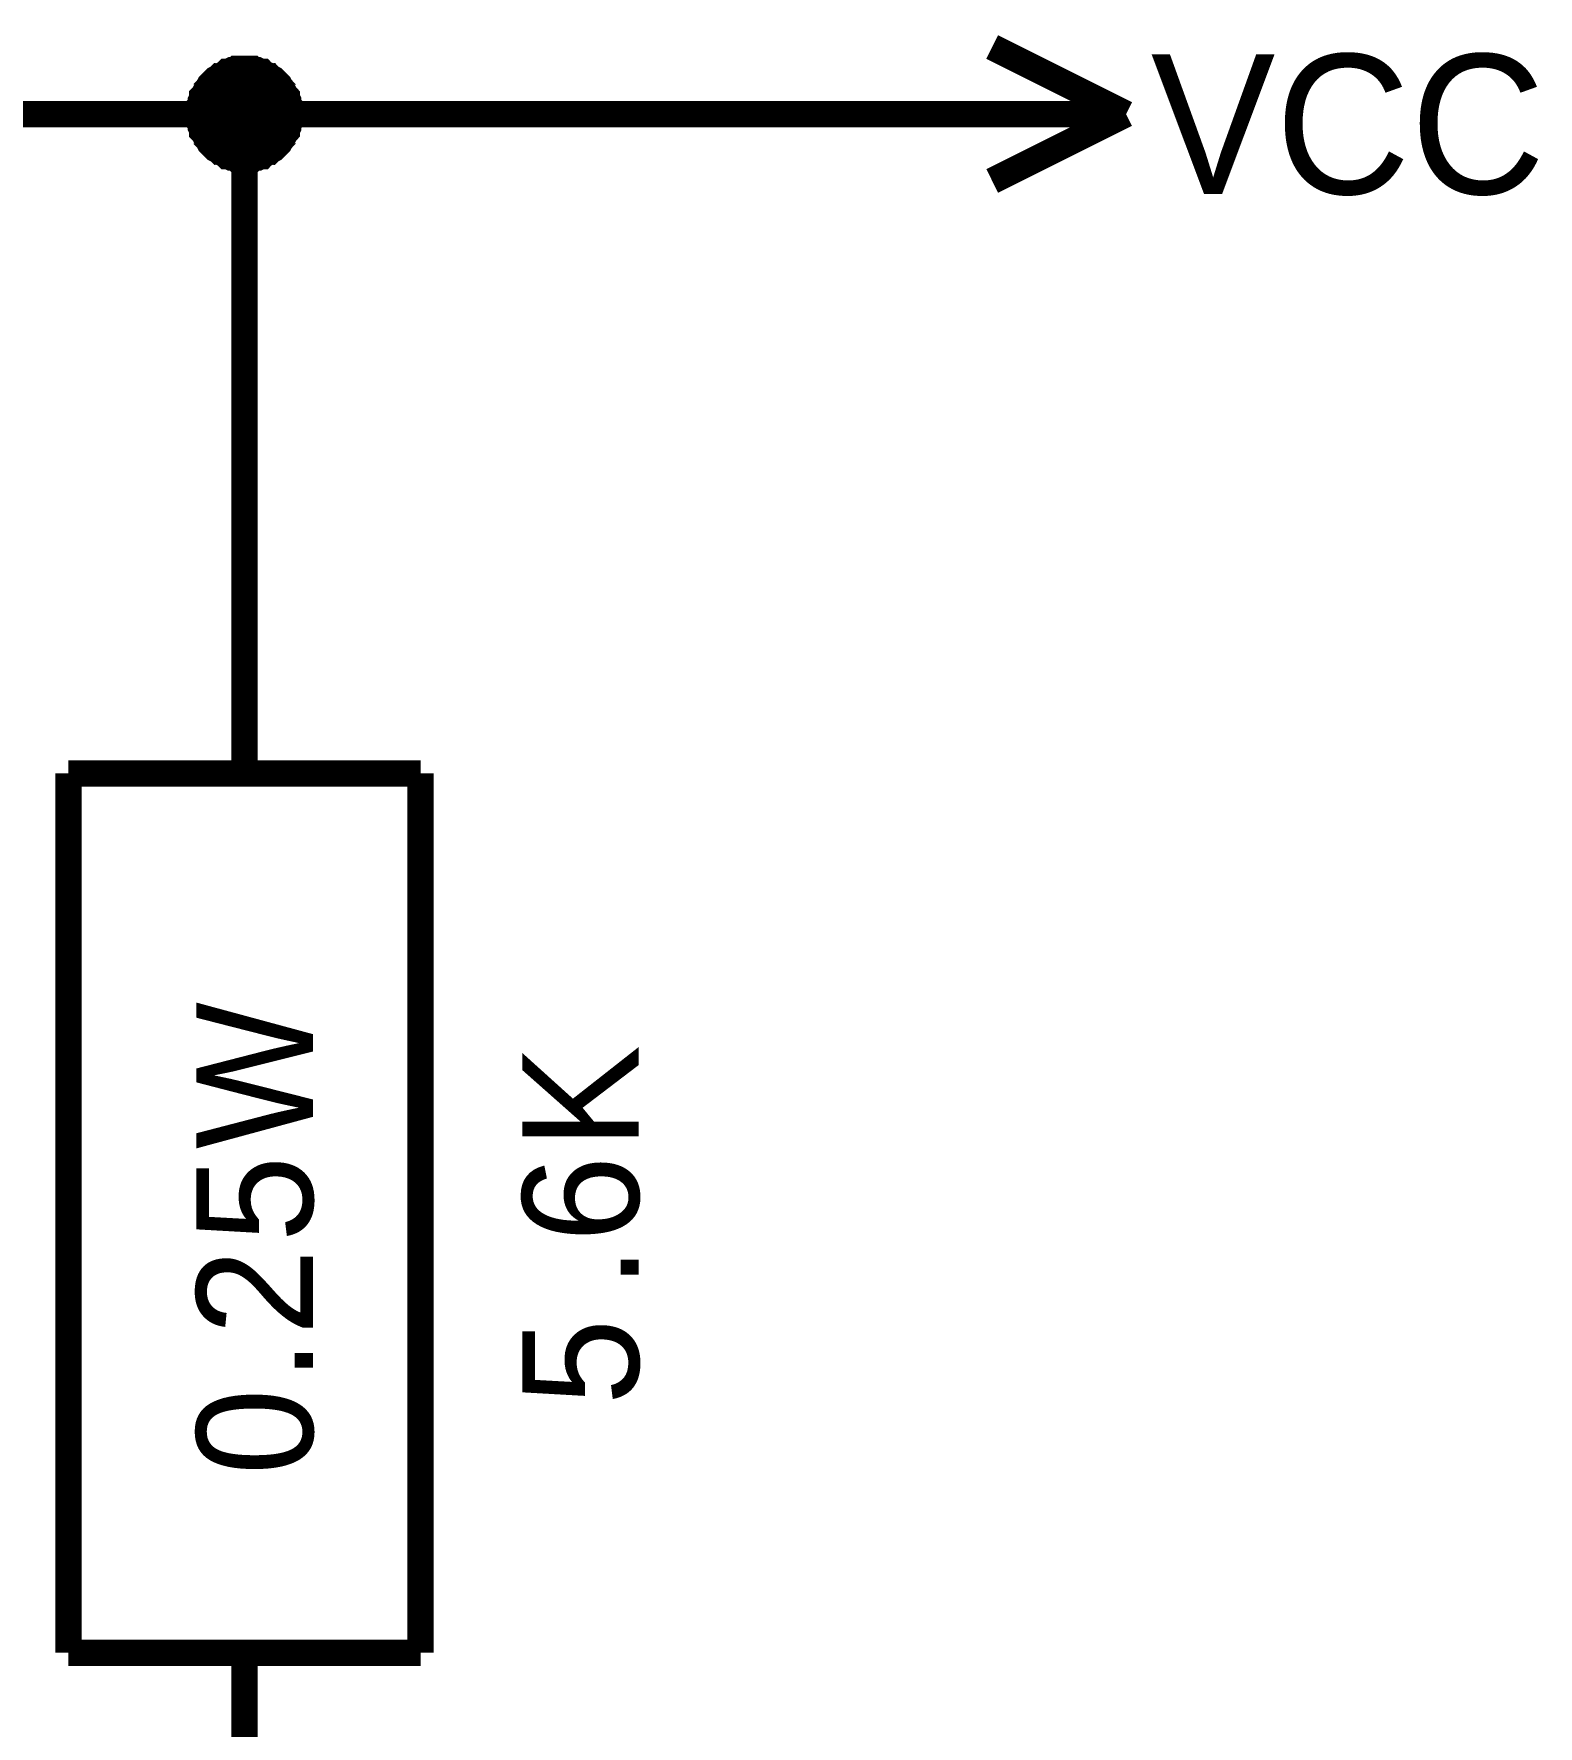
# Model space of a CAD drawing. Header units: millimetres. Extents: x 0 to 420, y 0 to 297.
# Drawn here: x 167.63 to 184.75, y 139.15 to 158.4 of the extents above; entities that cross this region are included whole.
import ezdxf

# ---------------------------------------------------------------- set-up
doc = ezdxf.new("R2010")
doc.units = ezdxf.units.MM
doc.layers.add('Sheet', color=255, linetype='Continuous')

msp = doc.modelspace()

# ---------------------------------------------------------------- linework, layer by layer
at = {"layer": 'Sheet'}
for points, const_width in [([(180.059, 157.491), (178.536, 158.253)], 0.3), ([(169.516, 157.491), (169.516, 157.525), (169.516, 157.541), (169.516, 157.574), (169.533, 157.591), (169.533, 157.624), (169.533, 157.64), (169.549, 157.674), (169.549, 157.69), (169.566, 157.707), (169.582, 157.74), (169.599, 157.756), (169.599, 157.773), (169.615, 157.79), (169.632, 157.823), (169.648, 157.839), (169.665, 157.856), (169.682, 157.872), (169.698, 157.889), (169.731, 157.905), (169.748, 157.922), (169.764, 157.922), (169.781, 157.939), (169.814, 157.955), (169.831, 157.972), (169.847, 157.972), (169.88, 157.988), (169.897, 157.988), (169.93, 157.988), (169.946, 158.005), (169.98, 158.005), (169.996, 158.005), (170.029, 158.005)], 0.3), ([(169.516, 157.491), (169.516, 157.525), (169.516, 157.541), (169.516, 157.574), (169.533, 157.591), (169.533, 157.624), (169.533, 157.64), (169.549, 157.674), (169.549, 157.69), (169.566, 157.707), (169.582, 157.74), (169.599, 157.756), (169.599, 157.773), (169.615, 157.79), (169.632, 157.823), (169.648, 157.839), (169.665, 157.856), (169.682, 157.872), (169.698, 157.889), (169.731, 157.905), (169.748, 157.922), (169.764, 157.922), (169.781, 157.939), (169.814, 157.955), (169.831, 157.972), (169.847, 157.972), (169.88, 157.988), (169.897, 157.988), (169.93, 157.988), (169.946, 158.005), (169.98, 158.005), (169.996, 158.005), (170.029, 158.005)], 0.3), ([(169.516, 157.491), (169.516, 157.525), (169.516, 157.541), (169.516, 157.574), (169.533, 157.591), (169.533, 157.624), (169.533, 157.64), (169.549, 157.674), (169.549, 157.69), (169.566, 157.707), (169.582, 157.74), (169.599, 157.756), (169.599, 157.773), (169.615, 157.79), (169.632, 157.823), (169.648, 157.839), (169.665, 157.856), (169.682, 157.872), (169.698, 157.889), (169.731, 157.905), (169.748, 157.922), (169.764, 157.922), (169.781, 157.939), (169.814, 157.955), (169.831, 157.972), (169.847, 157.972), (169.88, 157.988), (169.897, 157.988), (169.93, 157.988), (169.946, 158.005), (169.98, 158.005), (169.996, 158.005), (170.029, 158.005)], 0.3), ([(169.516, 157.491), (169.516, 157.525), (169.516, 157.541), (169.516, 157.574), (169.533, 157.591), (169.533, 157.624), (169.533, 157.64), (169.549, 157.674), (169.549, 157.69), (169.566, 157.707), (169.582, 157.74), (169.599, 157.756), (169.599, 157.773), (169.615, 157.79), (169.632, 157.823), (169.648, 157.839), (169.665, 157.856), (169.682, 157.872), (169.698, 157.889), (169.731, 157.905), (169.748, 157.922), (169.764, 157.922), (169.781, 157.939), (169.814, 157.955), (169.831, 157.972), (169.847, 157.972), (169.88, 157.988), (169.897, 157.988), (169.93, 157.988), (169.946, 158.005), (169.98, 158.005), (169.996, 158.005), (170.029, 158.005)], 0.3), ([(169.516, 157.491), (169.516, 157.525), (169.516, 157.541), (169.516, 157.574), (169.533, 157.591), (169.533, 157.624), (169.533, 157.64), (169.549, 157.674), (169.549, 157.69), (169.566, 157.707), (169.582, 157.74), (169.599, 157.756), (169.599, 157.773), (169.615, 157.79), (169.632, 157.823), (169.648, 157.839), (169.665, 157.856), (169.682, 157.872), (169.698, 157.889), (169.731, 157.905), (169.748, 157.922), (169.764, 157.922), (169.781, 157.939), (169.814, 157.955), (169.831, 157.972), (169.847, 157.972), (169.88, 157.988), (169.897, 157.988), (169.93, 157.988), (169.946, 158.005), (169.98, 158.005), (169.996, 158.005), (170.029, 158.005)], 0.0991), ([(169.516, 157.491), (169.516, 157.525), (169.516, 157.541), (169.516, 157.574), (169.533, 157.591), (169.533, 157.624), (169.533, 157.64), (169.549, 157.674), (169.549, 157.69), (169.566, 157.707), (169.582, 157.74), (169.599, 157.756), (169.599, 157.773), (169.615, 157.79), (169.632, 157.823), (169.648, 157.839), (169.665, 157.856), (169.682, 157.872), (169.698, 157.889), (169.731, 157.905), (169.748, 157.922), (169.764, 157.922), (169.781, 157.939), (169.814, 157.955), (169.831, 157.972), (169.847, 157.972), (169.88, 157.988), (169.897, 157.988), (169.93, 157.988), (169.946, 158.005), (169.98, 158.005), (169.996, 158.005), (170.029, 158.005)], 0.0991), ([(169.516, 157.491), (169.516, 157.525), (169.516, 157.541), (169.516, 157.574), (169.533, 157.591), (169.533, 157.624), (169.533, 157.64), (169.549, 157.674), (169.549, 157.69), (169.566, 157.707), (169.582, 157.74), (169.599, 157.756), (169.599, 157.773), (169.615, 157.79), (169.632, 157.823), (169.648, 157.839), (169.665, 157.856), (169.682, 157.872), (169.698, 157.889), (169.731, 157.905), (169.748, 157.922), (169.764, 157.922), (169.781, 157.939), (169.814, 157.955), (169.831, 157.972), (169.847, 157.972), (169.88, 157.988), (169.897, 157.988), (169.93, 157.988), (169.946, 158.005), (169.98, 158.005), (169.996, 158.005), (170.029, 158.005)], 0.0991), ([(169.516, 157.491), (169.516, 157.525), (169.516, 157.541), (169.516, 157.574), (169.533, 157.591), (169.533, 157.624), (169.533, 157.64), (169.549, 157.674), (169.549, 157.69), (169.566, 157.707), (169.582, 157.74), (169.599, 157.756), (169.599, 157.773), (169.615, 157.79), (169.632, 157.823), (169.648, 157.839), (169.665, 157.856), (169.682, 157.872), (169.698, 157.889), (169.731, 157.905), (169.748, 157.922), (169.764, 157.922), (169.781, 157.939), (169.814, 157.955), (169.831, 157.972), (169.847, 157.972), (169.88, 157.988), (169.897, 157.988), (169.93, 157.988), (169.946, 158.005), (169.98, 158.005), (169.996, 158.005), (170.029, 158.005)], 0.0991), ([(170.029, 158.005), (170.029, 158.005)], 0.3), ([(170.029, 158.005), (170.062, 158.005), (170.079, 158.005), (170.112, 158.005), (170.128, 157.988), (170.162, 157.988), (170.178, 157.988), (170.211, 157.972), (170.228, 157.972), (170.244, 157.955), (170.277, 157.939), (170.294, 157.922), (170.311, 157.922), (170.327, 157.905), (170.36, 157.889), (170.377, 157.872), (170.393, 157.856), (170.41, 157.839), (170.426, 157.823), (170.443, 157.79), (170.459, 157.773), (170.459, 157.756), (170.476, 157.74), (170.493, 157.707), (170.509, 157.69), (170.509, 157.674), (170.526, 157.64), (170.526, 157.624), (170.526, 157.591), (170.542, 157.574), (170.542, 157.541), (170.542, 157.525), (170.542, 157.491)], 0.3), ([(170.029, 158.005), (170.029, 158.005)], 0.3), ([(170.029, 158.005), (170.062, 158.005), (170.079, 158.005), (170.112, 158.005), (170.128, 157.988), (170.162, 157.988), (170.178, 157.988), (170.211, 157.972), (170.228, 157.972), (170.244, 157.955), (170.277, 157.939), (170.294, 157.922), (170.311, 157.922), (170.327, 157.905), (170.36, 157.889), (170.377, 157.872), (170.393, 157.856), (170.41, 157.839), (170.426, 157.823), (170.443, 157.79), (170.459, 157.773), (170.459, 157.756), (170.476, 157.74), (170.493, 157.707), (170.509, 157.69), (170.509, 157.674), (170.526, 157.64), (170.526, 157.624), (170.526, 157.591), (170.542, 157.574), (170.542, 157.541), (170.542, 157.525), (170.542, 157.491)], 0.3), ([(170.029, 158.005), (170.029, 158.005)], 0.3), ([(170.029, 158.005), (170.062, 158.005), (170.079, 158.005), (170.112, 158.005), (170.128, 157.988), (170.162, 157.988), (170.178, 157.988), (170.211, 157.972), (170.228, 157.972), (170.244, 157.955), (170.277, 157.939), (170.294, 157.922), (170.311, 157.922), (170.327, 157.905), (170.36, 157.889), (170.377, 157.872), (170.393, 157.856), (170.41, 157.839), (170.426, 157.823), (170.443, 157.79), (170.459, 157.773), (170.459, 157.756), (170.476, 157.74), (170.493, 157.707), (170.509, 157.69), (170.509, 157.674), (170.526, 157.64), (170.526, 157.624), (170.526, 157.591), (170.542, 157.574), (170.542, 157.541), (170.542, 157.525), (170.542, 157.491)], 0.3), ([(170.029, 158.005), (170.029, 158.005)], 0.3), ([(170.029, 158.005), (170.062, 158.005), (170.079, 158.005), (170.112, 158.005), (170.128, 157.988), (170.162, 157.988), (170.178, 157.988), (170.211, 157.972), (170.228, 157.972), (170.244, 157.955), (170.277, 157.939), (170.294, 157.922), (170.311, 157.922), (170.327, 157.905), (170.36, 157.889), (170.377, 157.872), (170.393, 157.856), (170.41, 157.839), (170.426, 157.823), (170.443, 157.79), (170.459, 157.773), (170.459, 157.756), (170.476, 157.74), (170.493, 157.707), (170.509, 157.69), (170.509, 157.674), (170.526, 157.64), (170.526, 157.624), (170.526, 157.591), (170.542, 157.574), (170.542, 157.541), (170.542, 157.525), (170.542, 157.491)], 0.3), ([(170.029, 158.005), (170.029, 158.005)], 0.0991), ([(170.029, 158.005), (170.062, 158.005), (170.079, 158.005), (170.112, 158.005), (170.128, 157.988), (170.162, 157.988), (170.178, 157.988), (170.211, 157.972), (170.228, 157.972), (170.244, 157.955), (170.277, 157.939), (170.294, 157.922), (170.311, 157.922), (170.327, 157.905), (170.36, 157.889), (170.377, 157.872), (170.393, 157.856), (170.41, 157.839), (170.426, 157.823), (170.443, 157.79), (170.459, 157.773), (170.459, 157.756), (170.476, 157.74), (170.493, 157.707), (170.509, 157.69), (170.509, 157.674), (170.526, 157.64), (170.526, 157.624), (170.526, 157.591), (170.542, 157.574), (170.542, 157.541), (170.542, 157.525), (170.542, 157.491)], 0.0991), ([(170.029, 158.005), (170.029, 158.005)], 0.0991), ([(170.029, 158.005), (170.062, 158.005), (170.079, 158.005), (170.112, 158.005), (170.128, 157.988), (170.162, 157.988), (170.178, 157.988), (170.211, 157.972), (170.228, 157.972), (170.244, 157.955), (170.277, 157.939), (170.294, 157.922), (170.311, 157.922), (170.327, 157.905), (170.36, 157.889), (170.377, 157.872), (170.393, 157.856), (170.41, 157.839), (170.426, 157.823), (170.443, 157.79), (170.459, 157.773), (170.459, 157.756), (170.476, 157.74), (170.493, 157.707), (170.509, 157.69), (170.509, 157.674), (170.526, 157.64), (170.526, 157.624), (170.526, 157.591), (170.542, 157.574), (170.542, 157.541), (170.542, 157.525), (170.542, 157.491)], 0.0991), ([(170.029, 158.005), (170.029, 158.005)], 0.0991), ([(170.029, 158.005), (170.062, 158.005), (170.079, 158.005), (170.112, 158.005), (170.128, 157.988), (170.162, 157.988), (170.178, 157.988), (170.211, 157.972), (170.228, 157.972), (170.244, 157.955), (170.277, 157.939), (170.294, 157.922), (170.311, 157.922), (170.327, 157.905), (170.36, 157.889), (170.377, 157.872), (170.393, 157.856), (170.41, 157.839), (170.426, 157.823), (170.443, 157.79), (170.459, 157.773), (170.459, 157.756), (170.476, 157.74), (170.493, 157.707), (170.509, 157.69), (170.509, 157.674), (170.526, 157.64), (170.526, 157.624), (170.526, 157.591), (170.542, 157.574), (170.542, 157.541), (170.542, 157.525), (170.542, 157.491)], 0.0991), ([(170.029, 158.005), (170.029, 158.005)], 0.0991), ([(170.029, 158.005), (170.062, 158.005), (170.079, 158.005), (170.112, 158.005), (170.128, 157.988), (170.162, 157.988), (170.178, 157.988), (170.211, 157.972), (170.228, 157.972), (170.244, 157.955), (170.277, 157.939), (170.294, 157.922), (170.311, 157.922), (170.327, 157.905), (170.36, 157.889), (170.377, 157.872), (170.393, 157.856), (170.41, 157.839), (170.426, 157.823), (170.443, 157.79), (170.459, 157.773), (170.459, 157.756), (170.476, 157.74), (170.493, 157.707), (170.509, 157.69), (170.509, 157.674), (170.526, 157.64), (170.526, 157.624), (170.526, 157.591), (170.542, 157.574), (170.542, 157.541), (170.542, 157.525), (170.542, 157.491)], 0.0991), ([(157.533, 152.491), (157.533, 157.491), (170.029, 157.491), (177.527, 157.491)], 0.3), ([(170.029, 156.978), (169.996, 156.978), (169.98, 156.978), (169.946, 156.978), (169.93, 156.995), (169.897, 156.995), (169.88, 156.995), (169.847, 157.011), (169.831, 157.011), (169.814, 157.028), (169.781, 157.044), (169.764, 157.061), (169.748, 157.061), (169.731, 157.077), (169.698, 157.094), (169.682, 157.111), (169.665, 157.127), (169.648, 157.144), (169.632, 157.16), (169.615, 157.193), (169.599, 157.21), (169.599, 157.227), (169.582, 157.243), (169.566, 157.276), (169.549, 157.293), (169.549, 157.309), (169.533, 157.342), (169.533, 157.359), (169.533, 157.392), (169.516, 157.409), (169.516, 157.442), (169.516, 157.458), (169.516, 157.491)], 0.3), ([(169.516, 157.491), (169.516, 157.491)], 0.3), ([(170.029, 156.978), (169.996, 156.978), (169.98, 156.978), (169.946, 156.978), (169.93, 156.995), (169.897, 156.995), (169.88, 156.995), (169.847, 157.011), (169.831, 157.011), (169.814, 157.028), (169.781, 157.044), (169.764, 157.061), (169.748, 157.061), (169.731, 157.077), (169.698, 157.094), (169.682, 157.111), (169.665, 157.127), (169.648, 157.144), (169.632, 157.16), (169.615, 157.193), (169.599, 157.21), (169.599, 157.227), (169.582, 157.243), (169.566, 157.276), (169.549, 157.293), (169.549, 157.309), (169.533, 157.342), (169.533, 157.359), (169.533, 157.392), (169.516, 157.409), (169.516, 157.442), (169.516, 157.458), (169.516, 157.491)], 0.3), ([(169.516, 157.491), (169.516, 157.491)], 0.3), ([(170.029, 156.978), (169.996, 156.978), (169.98, 156.978), (169.946, 156.978), (169.93, 156.995), (169.897, 156.995), (169.88, 156.995), (169.847, 157.011), (169.831, 157.011), (169.814, 157.028), (169.781, 157.044), (169.764, 157.061), (169.748, 157.061), (169.731, 157.077), (169.698, 157.094), (169.682, 157.111), (169.665, 157.127), (169.648, 157.144), (169.632, 157.16), (169.615, 157.193), (169.599, 157.21), (169.599, 157.227), (169.582, 157.243), (169.566, 157.276), (169.549, 157.293), (169.549, 157.309), (169.533, 157.342), (169.533, 157.359), (169.533, 157.392), (169.516, 157.409), (169.516, 157.442), (169.516, 157.458), (169.516, 157.491)], 0.3), ([(169.516, 157.491), (169.516, 157.491)], 0.3), ([(170.029, 156.978), (169.996, 156.978), (169.98, 156.978), (169.946, 156.978), (169.93, 156.995), (169.897, 156.995), (169.88, 156.995), (169.847, 157.011), (169.831, 157.011), (169.814, 157.028), (169.781, 157.044), (169.764, 157.061), (169.748, 157.061), (169.731, 157.077), (169.698, 157.094), (169.682, 157.111), (169.665, 157.127), (169.648, 157.144), (169.632, 157.16), (169.615, 157.193), (169.599, 157.21), (169.599, 157.227), (169.582, 157.243), (169.566, 157.276), (169.549, 157.293), (169.549, 157.309), (169.533, 157.342), (169.533, 157.359), (169.533, 157.392), (169.516, 157.409), (169.516, 157.442), (169.516, 157.458), (169.516, 157.491)], 0.3), ([(169.516, 157.491), (169.516, 157.491)], 0.3), ([(170.029, 156.978), (169.996, 156.978), (169.98, 156.978), (169.946, 156.978), (169.93, 156.995), (169.897, 156.995), (169.88, 156.995), (169.847, 157.011), (169.831, 157.011), (169.814, 157.028), (169.781, 157.044), (169.764, 157.061), (169.748, 157.061), (169.731, 157.077), (169.698, 157.094), (169.682, 157.111), (169.665, 157.127), (169.648, 157.144), (169.632, 157.16), (169.615, 157.193), (169.599, 157.21), (169.599, 157.227), (169.582, 157.243), (169.566, 157.276), (169.549, 157.293), (169.549, 157.309), (169.533, 157.342), (169.533, 157.359), (169.533, 157.392), (169.516, 157.409), (169.516, 157.442), (169.516, 157.458), (169.516, 157.491)], 0.0991), ([(169.516, 157.491), (169.516, 157.491)], 0.0991), ([(170.029, 156.978), (169.996, 156.978), (169.98, 156.978), (169.946, 156.978), (169.93, 156.995), (169.897, 156.995), (169.88, 156.995), (169.847, 157.011), (169.831, 157.011), (169.814, 157.028), (169.781, 157.044), (169.764, 157.061), (169.748, 157.061), (169.731, 157.077), (169.698, 157.094), (169.682, 157.111), (169.665, 157.127), (169.648, 157.144), (169.632, 157.16), (169.615, 157.193), (169.599, 157.21), (169.599, 157.227), (169.582, 157.243), (169.566, 157.276), (169.549, 157.293), (169.549, 157.309), (169.533, 157.342), (169.533, 157.359), (169.533, 157.392), (169.516, 157.409), (169.516, 157.442), (169.516, 157.458), (169.516, 157.491)], 0.0991), ([(169.516, 157.491), (169.516, 157.491)], 0.0991), ([(170.029, 156.978), (169.996, 156.978), (169.98, 156.978), (169.946, 156.978), (169.93, 156.995), (169.897, 156.995), (169.88, 156.995), (169.847, 157.011), (169.831, 157.011), (169.814, 157.028), (169.781, 157.044), (169.764, 157.061), (169.748, 157.061), (169.731, 157.077), (169.698, 157.094), (169.682, 157.111), (169.665, 157.127), (169.648, 157.144), (169.632, 157.16), (169.615, 157.193), (169.599, 157.21), (169.599, 157.227), (169.582, 157.243), (169.566, 157.276), (169.549, 157.293), (169.549, 157.309), (169.533, 157.342), (169.533, 157.359), (169.533, 157.392), (169.516, 157.409), (169.516, 157.442), (169.516, 157.458), (169.516, 157.491)], 0.0991), ([(169.516, 157.491), (169.516, 157.491)], 0.0991), ([(170.029, 156.978), (169.996, 156.978), (169.98, 156.978), (169.946, 156.978), (169.93, 156.995), (169.897, 156.995), (169.88, 156.995), (169.847, 157.011), (169.831, 157.011), (169.814, 157.028), (169.781, 157.044), (169.764, 157.061), (169.748, 157.061), (169.731, 157.077), (169.698, 157.094), (169.682, 157.111), (169.665, 157.127), (169.648, 157.144), (169.632, 157.16), (169.615, 157.193), (169.599, 157.21), (169.599, 157.227), (169.582, 157.243), (169.566, 157.276), (169.549, 157.293), (169.549, 157.309), (169.533, 157.342), (169.533, 157.359), (169.533, 157.392), (169.516, 157.409), (169.516, 157.442), (169.516, 157.458), (169.516, 157.491)], 0.0991), ([(169.516, 157.491), (169.516, 157.491)], 0.0991), ([(170.029, 152.491), (170.029, 157.491)], 0.3), ([(170.542, 157.491), (170.542, 157.458), (170.542, 157.442), (170.542, 157.409), (170.526, 157.392), (170.526, 157.359), (170.526, 157.342), (170.509, 157.309), (170.509, 157.293), (170.493, 157.276), (170.476, 157.243), (170.459, 157.227), (170.459, 157.21), (170.443, 157.193), (170.426, 157.16), (170.41, 157.144), (170.393, 157.127), (170.377, 157.111), (170.36, 157.094), (170.327, 157.077), (170.311, 157.061), (170.294, 157.061), (170.277, 157.044), (170.244, 157.028), (170.228, 157.011), (170.211, 157.011), (170.178, 156.995), (170.162, 156.995), (170.128, 156.995), (170.112, 156.978), (170.079, 156.978), (170.062, 156.978), (170.029, 156.978)], 0.3), ([(170.542, 157.491), (170.542, 157.458), (170.542, 157.442), (170.542, 157.409), (170.526, 157.392), (170.526, 157.359), (170.526, 157.342), (170.509, 157.309), (170.509, 157.293), (170.493, 157.276), (170.476, 157.243), (170.459, 157.227), (170.459, 157.21), (170.443, 157.193), (170.426, 157.16), (170.41, 157.144), (170.393, 157.127), (170.377, 157.111), (170.36, 157.094), (170.327, 157.077), (170.311, 157.061), (170.294, 157.061), (170.277, 157.044), (170.244, 157.028), (170.228, 157.011), (170.211, 157.011), (170.178, 156.995), (170.162, 156.995), (170.128, 156.995), (170.112, 156.978), (170.079, 156.978), (170.062, 156.978), (170.029, 156.978)], 0.3), ([(170.542, 157.491), (170.542, 157.458), (170.542, 157.442), (170.542, 157.409), (170.526, 157.392), (170.526, 157.359), (170.526, 157.342), (170.509, 157.309), (170.509, 157.293), (170.493, 157.276), (170.476, 157.243), (170.459, 157.227), (170.459, 157.21), (170.443, 157.193), (170.426, 157.16), (170.41, 157.144), (170.393, 157.127), (170.377, 157.111), (170.36, 157.094), (170.327, 157.077), (170.311, 157.061), (170.294, 157.061), (170.277, 157.044), (170.244, 157.028), (170.228, 157.011), (170.211, 157.011), (170.178, 156.995), (170.162, 156.995), (170.128, 156.995), (170.112, 156.978), (170.079, 156.978), (170.062, 156.978), (170.029, 156.978)], 0.3), ([(170.542, 157.491), (170.542, 157.458), (170.542, 157.442), (170.542, 157.409), (170.526, 157.392), (170.526, 157.359), (170.526, 157.342), (170.509, 157.309), (170.509, 157.293), (170.493, 157.276), (170.476, 157.243), (170.459, 157.227), (170.459, 157.21), (170.443, 157.193), (170.426, 157.16), (170.41, 157.144), (170.393, 157.127), (170.377, 157.111), (170.36, 157.094), (170.327, 157.077), (170.311, 157.061), (170.294, 157.061), (170.277, 157.044), (170.244, 157.028), (170.228, 157.011), (170.211, 157.011), (170.178, 156.995), (170.162, 156.995), (170.128, 156.995), (170.112, 156.978), (170.079, 156.978), (170.062, 156.978), (170.029, 156.978)], 0.3), ([(170.542, 157.491), (170.542, 157.458), (170.542, 157.442), (170.542, 157.409), (170.526, 157.392), (170.526, 157.359), (170.526, 157.342), (170.509, 157.309), (170.509, 157.293), (170.493, 157.276), (170.476, 157.243), (170.459, 157.227), (170.459, 157.21), (170.443, 157.193), (170.426, 157.16), (170.41, 157.144), (170.393, 157.127), (170.377, 157.111), (170.36, 157.094), (170.327, 157.077), (170.311, 157.061), (170.294, 157.061), (170.277, 157.044), (170.244, 157.028), (170.228, 157.011), (170.211, 157.011), (170.178, 156.995), (170.162, 156.995), (170.128, 156.995), (170.112, 156.978), (170.079, 156.978), (170.062, 156.978), (170.029, 156.978)], 0.0991), ([(170.542, 157.491), (170.542, 157.458), (170.542, 157.442), (170.542, 157.409), (170.526, 157.392), (170.526, 157.359), (170.526, 157.342), (170.509, 157.309), (170.509, 157.293), (170.493, 157.276), (170.476, 157.243), (170.459, 157.227), (170.459, 157.21), (170.443, 157.193), (170.426, 157.16), (170.41, 157.144), (170.393, 157.127), (170.377, 157.111), (170.36, 157.094), (170.327, 157.077), (170.311, 157.061), (170.294, 157.061), (170.277, 157.044), (170.244, 157.028), (170.228, 157.011), (170.211, 157.011), (170.178, 156.995), (170.162, 156.995), (170.128, 156.995), (170.112, 156.978), (170.079, 156.978), (170.062, 156.978), (170.029, 156.978)], 0.0991), ([(170.542, 157.491), (170.542, 157.458), (170.542, 157.442), (170.542, 157.409), (170.526, 157.392), (170.526, 157.359), (170.526, 157.342), (170.509, 157.309), (170.509, 157.293), (170.493, 157.276), (170.476, 157.243), (170.459, 157.227), (170.459, 157.21), (170.443, 157.193), (170.426, 157.16), (170.41, 157.144), (170.393, 157.127), (170.377, 157.111), (170.36, 157.094), (170.327, 157.077), (170.311, 157.061), (170.294, 157.061), (170.277, 157.044), (170.244, 157.028), (170.228, 157.011), (170.211, 157.011), (170.178, 156.995), (170.162, 156.995), (170.128, 156.995), (170.112, 156.978), (170.079, 156.978), (170.062, 156.978), (170.029, 156.978)], 0.0991), ([(170.542, 157.491), (170.542, 157.458), (170.542, 157.442), (170.542, 157.409), (170.526, 157.392), (170.526, 157.359), (170.526, 157.342), (170.509, 157.309), (170.509, 157.293), (170.493, 157.276), (170.476, 157.243), (170.459, 157.227), (170.459, 157.21), (170.443, 157.193), (170.426, 157.16), (170.41, 157.144), (170.393, 157.127), (170.377, 157.111), (170.36, 157.094), (170.327, 157.077), (170.311, 157.061), (170.294, 157.061), (170.277, 157.044), (170.244, 157.028), (170.228, 157.011), (170.211, 157.011), (170.178, 156.995), (170.162, 156.995), (170.128, 156.995), (170.112, 156.978), (170.079, 156.978), (170.062, 156.978), (170.029, 156.978)], 0.0991), ([(170.542, 157.491), (170.542, 157.491), (170.542, 157.491), (170.542, 157.491), (170.542, 157.491), (170.542, 157.491), (170.542, 157.491), (170.542, 157.491), (170.542, 157.491), (170.542, 157.491), (170.542, 157.491), (170.542, 157.491), (170.542, 157.491), (170.542, 157.491), (170.542, 157.491), (170.542, 157.491), (170.542, 157.491), (170.542, 157.491), (170.542, 157.491), (170.542, 157.491), (170.542, 157.491), (170.542, 157.491), (170.542, 157.491), (170.542, 157.491), (170.542, 157.491), (170.542, 157.491), (170.542, 157.491), (170.542, 157.491), (170.542, 157.491), (170.542, 157.491), (170.542, 157.491), (170.542, 157.491), (170.542, 157.491)], 0.3), ([(170.542, 157.491), (170.542, 157.491)], 0.3), ([(170.542, 157.491), (170.542, 157.491), (170.542, 157.491), (170.542, 157.491), (170.542, 157.491), (170.542, 157.491), (170.542, 157.491), (170.542, 157.491), (170.542, 157.491), (170.542, 157.491), (170.542, 157.491), (170.542, 157.491), (170.542, 157.491), (170.542, 157.491), (170.542, 157.491), (170.542, 157.491), (170.542, 157.491), (170.542, 157.491), (170.542, 157.491), (170.542, 157.491), (170.542, 157.491), (170.542, 157.491), (170.542, 157.491), (170.542, 157.491), (170.542, 157.491), (170.542, 157.491), (170.542, 157.491), (170.542, 157.491), (170.542, 157.491), (170.542, 157.491), (170.542, 157.491), (170.542, 157.491), (170.542, 157.491)], 0.3), ([(170.542, 157.491), (170.542, 157.491)], 0.3), ([(170.542, 157.491), (170.542, 157.491), (170.542, 157.491), (170.542, 157.491), (170.542, 157.491), (170.542, 157.491), (170.542, 157.491), (170.542, 157.491), (170.542, 157.491), (170.542, 157.491), (170.542, 157.491), (170.542, 157.491), (170.542, 157.491), (170.542, 157.491), (170.542, 157.491), (170.542, 157.491), (170.542, 157.491), (170.542, 157.491), (170.542, 157.491), (170.542, 157.491), (170.542, 157.491), (170.542, 157.491), (170.542, 157.491), (170.542, 157.491), (170.542, 157.491), (170.542, 157.491), (170.542, 157.491), (170.542, 157.491), (170.542, 157.491), (170.542, 157.491), (170.542, 157.491), (170.542, 157.491), (170.542, 157.491)], 0.3), ([(170.542, 157.491), (170.542, 157.491)], 0.3), ([(170.542, 157.491), (170.542, 157.491), (170.542, 157.491), (170.542, 157.491), (170.542, 157.491), (170.542, 157.491), (170.542, 157.491), (170.542, 157.491), (170.542, 157.491), (170.542, 157.491), (170.542, 157.491), (170.542, 157.491), (170.542, 157.491), (170.542, 157.491), (170.542, 157.491), (170.542, 157.491), (170.542, 157.491), (170.542, 157.491), (170.542, 157.491), (170.542, 157.491), (170.542, 157.491), (170.542, 157.491), (170.542, 157.491), (170.542, 157.491), (170.542, 157.491), (170.542, 157.491), (170.542, 157.491), (170.542, 157.491), (170.542, 157.491), (170.542, 157.491), (170.542, 157.491), (170.542, 157.491), (170.542, 157.491)], 0.3), ([(170.542, 157.491), (170.542, 157.491)], 0.3), ([(170.542, 157.491), (170.542, 157.491), (170.542, 157.491), (170.542, 157.491), (170.542, 157.491), (170.542, 157.491), (170.542, 157.491), (170.542, 157.491), (170.542, 157.491), (170.542, 157.491), (170.542, 157.491), (170.542, 157.491), (170.542, 157.491), (170.542, 157.491), (170.542, 157.491), (170.542, 157.491), (170.542, 157.491), (170.542, 157.491), (170.542, 157.491), (170.542, 157.491), (170.542, 157.491), (170.542, 157.491), (170.542, 157.491), (170.542, 157.491), (170.542, 157.491), (170.542, 157.491), (170.542, 157.491), (170.542, 157.491), (170.542, 157.491), (170.542, 157.491), (170.542, 157.491), (170.542, 157.491), (170.542, 157.491)], 0.0991), ([(170.542, 157.491), (170.542, 157.491)], 0.0991), ([(170.542, 157.491), (170.542, 157.491), (170.542, 157.491), (170.542, 157.491), (170.542, 157.491), (170.542, 157.491), (170.542, 157.491), (170.542, 157.491), (170.542, 157.491), (170.542, 157.491), (170.542, 157.491), (170.542, 157.491), (170.542, 157.491), (170.542, 157.491), (170.542, 157.491), (170.542, 157.491), (170.542, 157.491), (170.542, 157.491), (170.542, 157.491), (170.542, 157.491), (170.542, 157.491), (170.542, 157.491), (170.542, 157.491), (170.542, 157.491), (170.542, 157.491), (170.542, 157.491), (170.542, 157.491), (170.542, 157.491), (170.542, 157.491), (170.542, 157.491), (170.542, 157.491), (170.542, 157.491), (170.542, 157.491)], 0.0991), ([(170.542, 157.491), (170.542, 157.491)], 0.0991), ([(170.542, 157.491), (170.542, 157.491), (170.542, 157.491), (170.542, 157.491), (170.542, 157.491), (170.542, 157.491), (170.542, 157.491), (170.542, 157.491), (170.542, 157.491), (170.542, 157.491), (170.542, 157.491), (170.542, 157.491), (170.542, 157.491), (170.542, 157.491), (170.542, 157.491), (170.542, 157.491), (170.542, 157.491), (170.542, 157.491), (170.542, 157.491), (170.542, 157.491), (170.542, 157.491), (170.542, 157.491), (170.542, 157.491), (170.542, 157.491), (170.542, 157.491), (170.542, 157.491), (170.542, 157.491), (170.542, 157.491), (170.542, 157.491), (170.542, 157.491), (170.542, 157.491), (170.542, 157.491), (170.542, 157.491)], 0.0991), ([(170.542, 157.491), (170.542, 157.491)], 0.0991), ([(170.542, 157.491), (170.542, 157.491), (170.542, 157.491), (170.542, 157.491), (170.542, 157.491), (170.542, 157.491), (170.542, 157.491), (170.542, 157.491), (170.542, 157.491), (170.542, 157.491), (170.542, 157.491), (170.542, 157.491), (170.542, 157.491), (170.542, 157.491), (170.542, 157.491), (170.542, 157.491), (170.542, 157.491), (170.542, 157.491), (170.542, 157.491), (170.542, 157.491), (170.542, 157.491), (170.542, 157.491), (170.542, 157.491), (170.542, 157.491), (170.542, 157.491), (170.542, 157.491), (170.542, 157.491), (170.542, 157.491), (170.542, 157.491), (170.542, 157.491), (170.542, 157.491), (170.542, 157.491), (170.542, 157.491)], 0.0991), ([(170.542, 157.491), (170.542, 157.491)], 0.0991), ([(177.527, 157.491), (180.059, 157.491)], 0.3), ([(180.059, 157.491), (178.536, 156.73)], 0.3), ([(170.029, 149.99), (170.029, 152.491)], 0.3), ([(168.026, 149.99), (172.032, 149.99)], 0.3), ([(168.026, 139.989), (168.026, 149.99)], 0.3), ([(172.032, 139.989), (172.032, 149.99)], 0.3), ([(168.026, 139.989), (172.032, 139.989)], 0.3), ([(170.029, 139.989), (170.029, 137.488)], 0.3)]:
    msp.add_lwpolyline(points, dxfattribs=dict(at, const_width=const_width))
at = {"layer": 'Sheet', "const_width": 0.508}
msp.add_lwpolyline([(169.746, 157.5, 1), (170.254, 157.5, 1)], format="xyb", close=True, dxfattribs=at)

# ---------------------------------------------------------------- texts
at = {"layer": 'Sheet'}
msp.add_text('VCC', height=1.5897, dxfattribs=at).set_placement((180.34, 156.581))
for s, p in [('W', (170.807, 145.718)), ('K', (174.515, 145.718)), ('5', (170.807, 144.658)), ('6', (174.515, 144.658)), ('2', (170.807, 143.599)), ('.', (174.515, 144.128)), ('5', (174.515, 142.804)), ('.', (170.807, 143.069)), ('0', (170.807, 142.009))]:
    msp.add_text(s, height=1.325, rotation=90, dxfattribs=at).set_placement(p)

doc.saveas('drawing.dxf')
